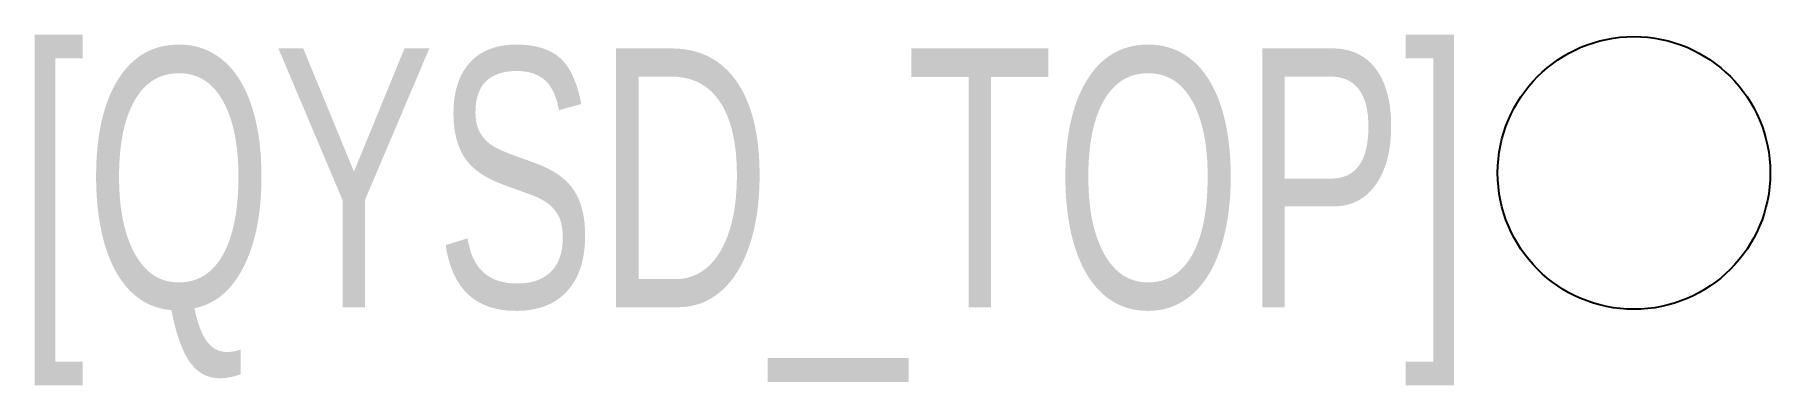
# Model space of a CAD drawing. Extents: x -9.4 to 0.8, y -1.2 to 0.8.
import ezdxf
from ezdxf.enums import TextEntityAlignment as Align

# ---------------------------------------------------------------- set-up
doc = ezdxf.new("R2010")
doc.units = 0
doc.header["$MEASUREMENT"] = 0
doc.layers.get('0').update_dxf_attribs({"linetype": 'CONTINUOUS'})
doc.layers.add('GICAD_QUYANG', color=7, linetype='CONTINUOUS')
doc.styles.add('LZ_FONTS_FS', font='hxm.ttf', dxfattribs={"width": 0.7})

msp = doc.modelspace()

# ---------------------------------------------------------------- linework, layer by layer
at = {"layer": 'GICAD_QUYANG', "color": 0}
msp.add_circle((0, 0), 0.8, dxfattribs=at)

# ---------------------------------------------------------------- texts
at = {"style": 'LZ_FONTS_FS', "width": 0.7}
msp.add_text('[QYSD_TOP]', height=1.5187, dxfattribs=at).set_placement((-0.955, -0.788), align=Align.RIGHT)

doc.saveas('drawing.dxf')
